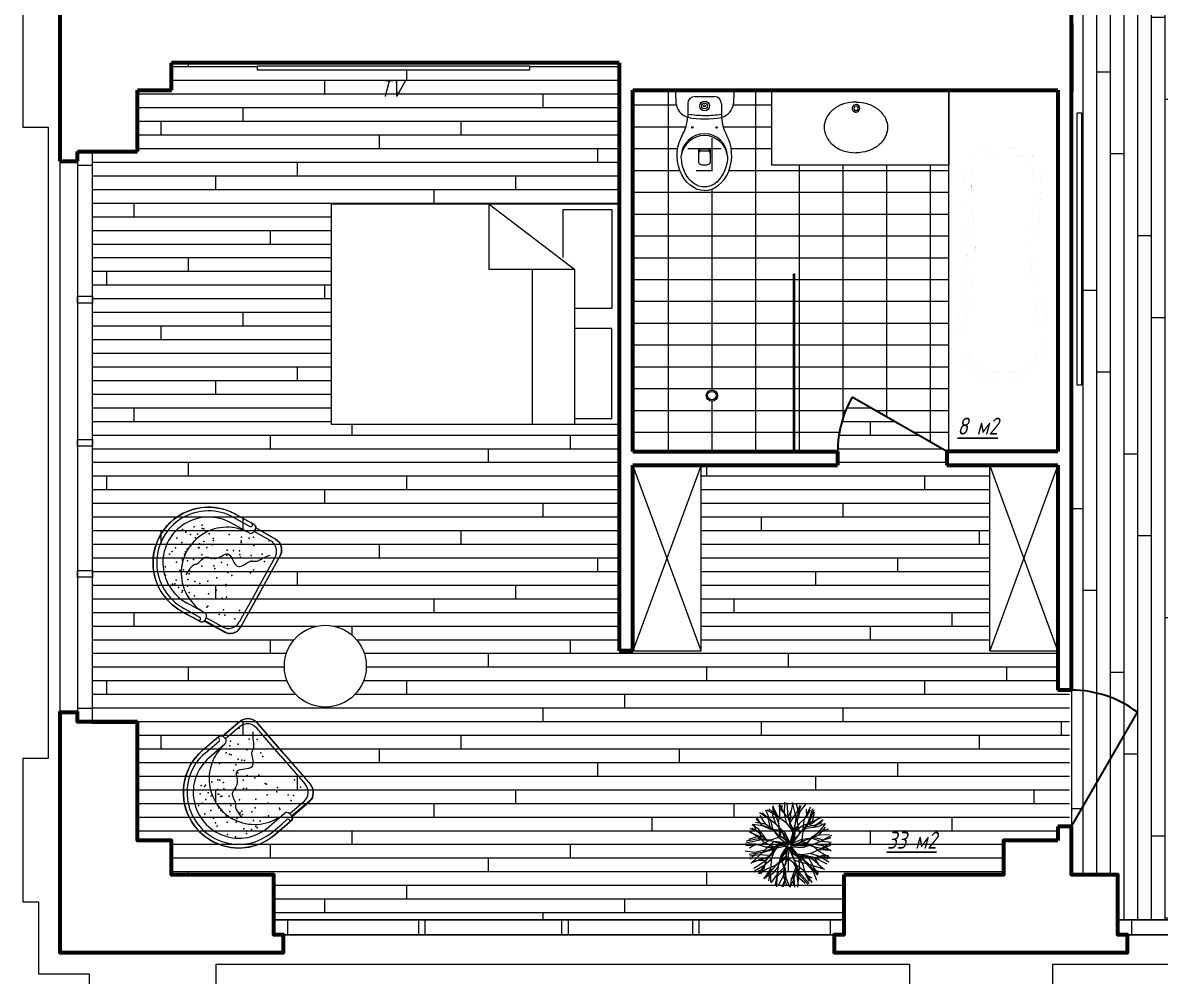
# Model space of a CAD drawing. Header units: millimetres. Extents: x 653176 to 972033, y 753746 to 925850.
# Drawn here: x 760384 to 768725, y 761773 to 768762 of the extents above; entities that cross this region are included whole.
import ezdxf

# ---------------------------------------------------------------- set-up
doc = ezdxf.new("R2010")
doc.units = ezdxf.units.MM
doc.header["$LTSCALE"] = 10
doc.layers.get('0').update_dxf_attribs({"color": 65, "lineweight": 25})
for name, color, linetype, lineweight in [('!обводка помещений', 10, 'Continuous', 20), ('wall', 95, 'Continuous', 60), ('Y-DOOR', 3, 'Continuous', 0), ('ГЕНПЛАН-озеленение', 74, 'Continuous', 20), ('Текст', 132, 'Continuous', 25)]:
    doc.layers.add(name, color=color, linetype=linetype, lineweight=lineweight)
doc.layers.add('SANTEH', color=30, linetype='Continuous')
doc.styles.add('ГОСТ тип А', font='gost_a.shx', dxfattribs={"oblique": 15, "height": 125})

# ---------------------------------------------------------------- blocks, each defined once
blk = doc.blocks.new('дерев')
at = {"layer": 'ГЕНПЛАН-озеленение', "lineweight": 0}
for p, q in [((681427, 200663), (681382, 201799)), ((681714, 201880), (681900, 201045)), ((681851, 201956), (682028, 201326)), ((682169, 201541), (682006, 201821)), ((682028, 201326), (682152, 201896)), ((682306, 201313), (682132, 201947)), ((682169, 201541), (682223, 201835)), ((682434, 201214), (682574, 201916)), ((682434, 201214), (682984, 201772)), ((682522, 200867), (682588, 201852)), ((682732, 201375), (682537, 201913)), ((682555, 201360), (682860, 201814)), ((682942, 201064), (683042, 201790)), ((680845, 200361), (680322, 201144)), ((681009, 200613), (680429, 201271)), ((680797, 200784), (680472, 201097)), ((681101, 201176), (680627, 201521)), ((680797, 200784), (680697, 201213)), ((681435, 200855), (680946, 201500)), ((681022, 201528), (681289, 201192)), ((681427, 200663), (681101, 201176)), ((681190, 201178), (681182, 201644)), ((681895, 200638), (681289, 201192)), ((681705, 201105), (681391, 201693)), ((681574, 201367), (681411, 201690)), ((681900, 201045), (681574, 201367)), ((681705, 201105), (681895, 200638)), ((681800, 200872), (682169, 201541)), ((682028, 201326), (682069, 200744)), ((682069, 200744), (682434, 201214)), ((682522, 200867), (682306, 201313)), ((682667, 200805), (682732, 201375)), ((682667, 200805), (683068, 201339)), ((683044, 201290), (683445, 201732)), ((683065, 200608), (683044, 201290)), ((683068, 201339), (683312, 201709)), ((683279, 200994), (683451, 201572)), ((683279, 200994), (683822, 201243)), ((683478, 200954), (683670, 201500)), ((683478, 200954), (684004, 201183)), ((683743, 201441), (683482, 200989)), ((683755, 200804), (684051, 201171)), ((683919, 200787), (683960, 201115)), ((680845, 200361), (679945, 200509)), ((680596, 200307), (680059, 200533)), ((680686, 200450), (680262, 201063)), ((680596, 200307), (680282, 200896)), ((680686, 200450), (681265, 199954)), ((681339, 200486), (680797, 200784)), ((681265, 199954), (681009, 200613)), ((681681, 200131), (681339, 200486)), ((681339, 200486), (681706, 200191)), ((681456, 199916), (681427, 200663)), ((681782, 200022), (681435, 200855)), ((681435, 200855), (681781, 200184)), ((681706, 200191), (681895, 200638)), ((681895, 200638), (681766, 200166)), ((681781, 200184), (681900, 201045)), ((681900, 201045), (681871, 200333)), ((682069, 200744), (681893, 200330)), ((682314, 200216), (682667, 200805)), ((682475, 200371), (683065, 200608)), ((682667, 200805), (682479, 200357)), ((682479, 200357), (682761, 200485)), ((683025, 200654), (682496, 200315)), ((682592, 200026), (682522, 200867)), ((682522, 200867), (682669, 200085)), ((682669, 200085), (682970, 200598)), ((682970, 200598), (682728, 200008)), ((682942, 201064), (682970, 200598)), ((682970, 200598), (683279, 200994)), ((683482, 200989), (683025, 200654)), ((683065, 200608), (683478, 200954)), ((683423, 200013), (683755, 200804)), ((683565, 200133), (683812, 200637)), ((683647, 199974), (683845, 200408)), ((683717, 200611), (684121, 200963)), ((683746, 200191), (683717, 200611)), ((683768, 200166), (684346, 200871)), ((683812, 200637), (684225, 200982)), ((683845, 200408), (684310, 200760)), ((683845, 200408), (684512, 200386)), ((680299, 200031), (679833, 200103)), ((680308, 199716), (679846, 200057)), ((680372, 199523), (679885, 199869)), ((680415, 200164), (679910, 200349)), ((680232, 200182), (679927, 200053)), ((680485, 200095), (679979, 200268)), ((681150, 200139), (680299, 200031)), ((680975, 200202), (680415, 200164)), ((680834, 200330), (680485, 200095)), ((681072, 200353), (680596, 200307)), ((681456, 199916), (680845, 200361)), ((681681, 200131), (681072, 200353)), ((681265, 199954), (681494, 199438)), ((682106, 199411), (681456, 199916)), ((681456, 199916), (681913, 199647)), ((681824, 199720), (681681, 200131)), ((681766, 200166), (681892, 199797)), ((682122, 199467), (681782, 200022)), ((681893, 200330), (681801, 199764)), ((681801, 199764), (682223, 199523)), ((681913, 199647), (681801, 199764)), ((681871, 200333), (681853, 200035)), ((681853, 200035), (682219, 199500)), ((681892, 199797), (682182, 199569)), ((682182, 199569), (682314, 200216)), ((682219, 199500), (682592, 200026)), ((682223, 199523), (682475, 200371)), ((682391, 200149), (682314, 199549)), ((682314, 199549), (683077, 199860)), ((682383, 199804), (682355, 199507)), ((682728, 200008), (682361, 199526)), ((682644, 200066), (682383, 199804)), ((682496, 200315), (682391, 200149)), ((682475, 200371), (682403, 199905)), ((682403, 199905), (682644, 200066)), ((683077, 199860), (682616, 199597)), ((683206, 200006), (682644, 200066)), ((683077, 199860), (683768, 200166)), ((683077, 199860), (683738, 199511)), ((683151, 199557), (683647, 199974)), ((683924, 200259), (683206, 200006)), ((683206, 200006), (683905, 199898)), ((683629, 199676), (684158, 199996)), ((683768, 200166), (684707, 200227)), ((683905, 199898), (684764, 200071)), ((683924, 200259), (684667, 200320)), ((684158, 199996), (684592, 200121)), ((684158, 199996), (684580, 199868)), ((684346, 199536), (684881, 199775)), ((680233, 199172), (679650, 199298)), ((680179, 199168), (679736, 199195)), ((680308, 199716), (679739, 199610)), ((679753, 199702), (680275, 199702)), ((680372, 199523), (679786, 199384)), ((680480, 199197), (679802, 198920)), ((680842, 199088), (680179, 199168)), ((680814, 199531), (680233, 199172)), ((680275, 199702), (680793, 199474)), ((680814, 199531), (680308, 199716)), ((680842, 199088), (680316, 198859)), ((680870, 199454), (680372, 199523)), ((680480, 199197), (680870, 199454)), ((680793, 199474), (681352, 199185)), ((681314, 199139), (680814, 199531)), ((680842, 199088), (681324, 199149)), ((681529, 199077), (680842, 199088)), ((680860, 198931), (681465, 199450)), ((681554, 199412), (680860, 198931)), ((680870, 199454), (681502, 199539)), ((681465, 199450), (680870, 199454)), ((681324, 199149), (681073, 199329)), ((682174, 199344), (681314, 199139)), ((681314, 199139), (681754, 199310)), ((681352, 199185), (681549, 199177)), ((681494, 199438), (681851, 199343)), ((681754, 199310), (681494, 199438)), ((681502, 199539), (682102, 199462)), ((682155, 199286), (681529, 199077)), ((681549, 199177), (682106, 199411)), ((682196, 199352), (681554, 199412)), ((682102, 199462), (681824, 199720)), ((681851, 199343), (682122, 199467)), ((681915, 198768), (682196, 199352)), ((682273, 199285), (681963, 198713)), ((682103, 198921), (682155, 199286)), ((682177, 198859), (682174, 199344)), ((682287, 199270), (682203, 198901)), ((682330, 199300), (682218, 198483)), ((682517, 199112), (682273, 199285)), ((682521, 198712), (682287, 199270)), ((682811, 198933), (682330, 199300)), ((682982, 199456), (682335, 199407)), ((682335, 199407), (682605, 198821)), ((682773, 199637), (682353, 199392)), ((682353, 199392), (682961, 198750)), ((682355, 199507), (683006, 199524)), ((682361, 199526), (682723, 199638)), ((682756, 199542), (682414, 199404)), ((682414, 199404), (682908, 198966)), ((682613, 198756), (682517, 199112)), ((682616, 199597), (682773, 199637)), ((682723, 199638), (683151, 199557)), ((683138, 199466), (682756, 199542)), ((683217, 199274), (682773, 199637)), ((683231, 199291), (682982, 199456)), ((683006, 199524), (683901, 199408)), ((683483, 199118), (683138, 199466)), ((683901, 199408), (683146, 199444)), ((683146, 199444), (683833, 198910)), ((683151, 199557), (683629, 199676)), ((683629, 199676), (683190, 199505)), ((683190, 199505), (683483, 199118)), ((683487, 198915), (683217, 199274)), ((683833, 198910), (683231, 199291)), ((683483, 199118), (684265, 199366)), ((683982, 199050), (683483, 199118)), ((683733, 199084), (684128, 198429)), ((683738, 199511), (684346, 199536)), ((683738, 199511), (684745, 198982)), ((683901, 199408), (684704, 199509)), ((683982, 199050), (684649, 199027)), ((684690, 199429), (684265, 199366)), ((684303, 199459), (684710, 199233)), ((680605, 198682), (679846, 198879)), ((680418, 198714), (679871, 198751)), ((680605, 198682), (679926, 198452)), ((680316, 198859), (679947, 198421)), ((680860, 198931), (679975, 198496)), ((680582, 198522), (680121, 198054)), ((680860, 198931), (680582, 198522)), ((681194, 198601), (680605, 198682)), ((680710, 198275), (681194, 198601)), ((681017, 198303), (681649, 198635)), ((681823, 198632), (681017, 198303)), ((681064, 198105), (681372, 198503)), ((681194, 198601), (681641, 198655)), ((681372, 198503), (681196, 197701)), ((681372, 198503), (681846, 198627)), ((681854, 198563), (681372, 198503)), ((681963, 198713), (681415, 197996)), ((681415, 197996), (681823, 198632)), ((682218, 198483), (681585, 198085)), ((681641, 198655), (682177, 198859)), ((681649, 198635), (681915, 198768)), ((681918, 198571), (681782, 198097)), ((681782, 198097), (681854, 198563)), ((681846, 198627), (682103, 198921)), ((682203, 198901), (681918, 198571)), ((681918, 198571), (682031, 197933)), ((682218, 198483), (682138, 197732)), ((682221, 199014), (682177, 198859)), ((682218, 198483), (682221, 199014)), ((682280, 198299), (682613, 198756)), ((682910, 198207), (682521, 198712)), ((682961, 198750), (682594, 199045)), ((682594, 199045), (682613, 198756)), ((682605, 198821), (683368, 198460)), ((683368, 198460), (682617, 198724)), ((682617, 198724), (682910, 198207)), ((682903, 198759), (682811, 198933)), ((682961, 198750), (682872, 198120)), ((682932, 198131), (682903, 198759)), ((682908, 198966), (683241, 198366)), ((682948, 198753), (682917, 198445)), ((683241, 198366), (682948, 198753)), ((683368, 198460), (683862, 198424)), ((683368, 198460), (684187, 197911)), ((684012, 198659), (683487, 198915)), ((683487, 198915), (683712, 198363)), ((683833, 198910), (684275, 199031)), ((684649, 198654), (683833, 198910)), ((683862, 198424), (684498, 198258)), ((684646, 198497), (684012, 198659)), ((684012, 198659), (684444, 198266)), ((684128, 198429), (684452, 198431)), ((684128, 198429), (684355, 198236)), ((684275, 199031), (684636, 199011)), ((680710, 198275), (680155, 198097)), ((680453, 198289), (680172, 198188)), ((680253, 197806), (680710, 198275)), ((680453, 198289), (680293, 198008)), ((680388, 197726), (681017, 198303)), ((681218, 198304), (680453, 198289)), ((681585, 198085), (680624, 197478)), ((680901, 197861), (680703, 197558)), ((681064, 198105), (680711, 197538)), ((681017, 198303), (680901, 197861)), ((681038, 197302), (681196, 197701)), ((681415, 197996), (681101, 197250)), ((681585, 198085), (681303, 197546)), ((681837, 197748), (681558, 196917)), ((682138, 197732), (681721, 196888)), ((681782, 198097), (681795, 197479)), ((682280, 198299), (681837, 197748)), ((682031, 197933), (682309, 197544)), ((682138, 197732), (682459, 196879)), ((682140, 197550), (682280, 198299)), ((682170, 197738), (682548, 197554)), ((682178, 198108), (682696, 197424)), ((682210, 197924), (682523, 197459)), ((682872, 198120), (682964, 197589)), ((682872, 198120), (683473, 197797)), ((683328, 197998), (682910, 198207)), ((682910, 198207), (683100, 197741)), ((682993, 197568), (682932, 198131)), ((683100, 197741), (683044, 197147)), ((683100, 197741), (683513, 197304)), ((683241, 198366), (683703, 198025)), ((683241, 198366), (683503, 197752)), ((683328, 197998), (683907, 197549)), ((683473, 197797), (683655, 197228)), ((683503, 197752), (683702, 197355)), ((683703, 198025), (684267, 197925)), ((683712, 198363), (683921, 197608)), ((683712, 198363), (684250, 197891)), ((683778, 198185), (684019, 197694)), ((681258, 197623), (680858, 197383)), ((681303, 197546), (681242, 196964)), ((681795, 197479), (681474, 197178)), ((681795, 197479), (681687, 197041)), ((682140, 197550), (681821, 196876)), ((682309, 197544), (681956, 196977)), ((682309, 197544), (682381, 196966)), ((682523, 197459), (682616, 196928)), ((682548, 197554), (682651, 197028)), ((682600, 197291), (682863, 197092)), ((682696, 197424), (682867, 196985)), ((682964, 197589), (682900, 197019)), ((682964, 197589), (683341, 197150)), ((683254, 197116), (682993, 197568))]:
    blk.add_line(p, q, dxfattribs=at)
blk = doc.blocks.new('kreslo')
at = {"layer": '!обводка помещений'}
for p, q in [((727163.2, 770140.3), (727163.2, 770004.5)), ((727190.4, 770140.3), (727190.4, 770049.8)), ((727235.6, 769986.4), (727235.6, 770140.3)), ((727905.4, 769986.4), (727905.4, 770140.3)), ((727950.6, 770140.2), (727950.6, 770004.5)), ((727977.8, 770140.2), (727977.8, 770004.5)), ((727190.4, 770049.8), (727190.4, 770004.5)), ((727163.2, 769986.4), (727163.4, 770002.2)), ((727181.3, 769796.4), (727181.5, 769960.8)), ((727190.4, 769959.3), (727208.5, 769959.3)), ((727208.5, 769823.5), (727208.5, 769959.3)), ((727932.5, 769823.5), (727932.5, 769959.2)), ((727950.6, 769959.2), (727932.5, 769959.2)), ((727959.7, 769796.3), (727961.1, 769961.3)), ((727977.8, 769986.4), (727977.7, 770002.7)), ((727570.5, 769733), (727299, 769733)), ((727570.5, 769733), (727842, 769733)), ((727570.5, 769705.8), (727271.8, 769705.9)), ((727570.5, 769705.8), (727869.2, 769705.8))]:
    blk.add_line(p, q, dxfattribs=at)
blk.add_lwpolyline([(727271.8, 769705.9), (727271.8, 769705.9), (727231.6, 769713.9), (727207.8, 769732.4), (727185, 769764.4), (727186.2, 769961.5), (727174.1, 769963), (727162, 769977.6), (727163.2, 770004.5), (727163.2, 770140.3, -0.871202), (727962.5, 770250.8, -0.068832), (727977.8, 770140.2), (727977.8, 769986.4, -0.302421), (727961.1, 769961.3), (727959.7, 769796.3, -0.377172), (727879.2, 769706.4)], format="xyb", close=True, dxfattribs=at)
blk.add_lwpolyline([(727411.8, 770241.4), (727445.5, 770240.5), (727470.3, 770238.1), (727487.9, 770234.5), (727499.8, 770230.1), (727507.6, 770225.2), (727512.9, 770220.1), (727517.3, 770215.2), (727522.4, 770210.8), (727529.3, 770207.1), (727538, 770203.9), (727547.9, 770201), (727558.4, 770198), (727568.9, 770194.6), (727579, 770190.6), (727588.1, 770185.6), (727595.6, 770179.4), (727601.1, 770171.8), (727605.2, 770163), (727608.3, 770153.2), (727610.9, 770143), (727613.8, 770132.5), (727617.3, 770122.2), (727622.2, 770112.2), (727628.9, 770103.1), (727637.9, 770095), (727648.4, 770087.7), (727659.7, 770080.8), (727670.8, 770074.1), (727680.9, 770067.2), (727689.3, 770059.8), (727694.9, 770051.6), (727696.9, 770042.2), (727694.9, 770031.5), (727689.6, 770019.6), (727682.1, 770007), (727673.5, 769993.9), (727665, 769980.7), (727657.7, 769967.7), (727652.6, 769955.2), (727650.9, 769943.7), (727653.4, 769933.3), (727659.5, 769924), (727668.3, 769915.6), (727679, 769908), (727690.6, 769901.1), (727702.2, 769894.8), (727713.1, 769888.8), (727722.2, 769883), (727729, 769877.4), (727733.7, 769871.8), (727737, 769866.3), (727739.4, 769860.7), (727741.5, 769855.2), (727743.9, 769849.6), (727747.1, 769844), (727751.8, 769838.3), (727758.3, 769832.4), (727766.6, 769826.2), (727776.4, 769819.5), (727787.4, 769812.1), (727799.3, 769803.8), (727811.9, 769794.3), (727824.9, 769783.6), (727838, 769771.3)], dxfattribs=at)
for centre, major_axis, start_param, end_param in [((727570.5, 770140.3), (392, 110.5), 6.008292, 9.149885), ((727570.5, 770140.3), (365.9, 103.2), 6.008292, 9.149885), ((727570.5, 770140.3), (322.3, 90.9), 6.008292, 9.149885), ((727570.5, 769986.4), (322.3, 90.9), 6.008292, 9.149885), ((727176.8, 770004.5), (13.1, 3.7), 2.8667, 6.008292), ((727190.4, 769986.4), (26.1, 7.4), 2.8667, 4.437496), ((727208.5, 769986.4), (26.1, 7.4), 4.437496, 6.008292), ((727932.5, 769986.4), (26.1, 7.4), 2.8667, 4.437496), ((727964.2, 770004.5), (13.1, 3.7), 2.8667, 6.008292), ((727950.6, 769986.4), (26.1, 7.4), 4.437496, 6.008292), ((727271.8, 769796.4), (87.1, 24.6), 2.8667, 4.437496), ((727299, 769823.5), (87.1, 24.6), 2.8667, 4.437496), ((727842, 769823.5), (87.1, 24.6), 4.437496, 6.008292), ((727869.2, 769796.3), (87.1, 24.6), 4.437496, 6.008292)]:
    blk.add_ellipse(centre, major_axis=major_axis, ratio=1, start_param=start_param, end_param=end_param, dxfattribs=at)
for p in [(727390.5, 770405.1), (727487.6, 770421.8), (727513.4, 770414.2), (727549.8, 770405.1), (727604.4, 770383.9), (727615, 770430.9), (727686.3, 770396), (727690.9, 770426.3), (727305.6, 770294.4), (727339, 770371.8), (727417.8, 770297.5), (727454.3, 770300.5), (727460.3, 770347.5), (727490.7, 770314.1), (727501.3, 770323.2), (727540.7, 770324.7), (727557.4, 770326.3), (727580.2, 770326.3), (727683.3, 770311.1), (727688, 770357.7), (727713.6, 770312.7), (727748.5, 770361.1), (727767.6, 770304), (727770.7, 770291.4), (727789.5, 770315.6), (727287.4, 770208), (727301, 770208), (727304.1, 770245.9), (727316.2, 770280.8), (727343.5, 770286.9), (727389, 770212.6), (727430, 770224.7), (727436, 770276.2), (727452.7, 770230.7), (727452.7, 770214.1), (727507.3, 770282.3), (727536.2, 770248.9), (727596.8, 770212.5), (727631.7, 770253.5), (727633.2, 770259.5), (727657.5, 770259.5), (727659, 770264.1), (727689.4, 770245.9), (727757.6, 770239.8), (727310.1, 770159.5), (727345, 770192.8), (727401.2, 770161), (727525.5, 770171.6), (727607.4, 770139.8), (727662.1, 770206.5), (727698.5, 770177.7), (727730, 770187.6), (727740.9, 770197.4), (727298, 770088.2), (727308.6, 770112.5), (727407.2, 770123.1), (727451.2, 770079.1), (727557.4, 770079.1), (727569.5, 770095.8), (727618.1, 770057.9), (727684.4, 770050.9), (727717.8, 770066.7), (727824.4, 770109.4), (727279.8, 769992.7), (727288.9, 769991.2), (727370.8, 770029.1), (727422.4, 769994.2), (727502.8, 770032.1), (727575.6, 769982.1), (727624.1, 770012.4), (727734.8, 769969.9), (727737.5, 770025), (727757.5, 769985.4), (727815.2, 770003.3), (727827.4, 770009.4), (727851.6, 770020), (727872.9, 769968.4), (727275.2, 769888.1), (727322.3, 769877.5), (727392, 769926), (727413.3, 769903.3), (727484.6, 769945.7), (727493.7, 769951.8), (727571, 769945.7), (727721.4, 769954.9), (727769.7, 769892.6), (727842.5, 769912.3), (727895.6, 769942.6), (727291.9, 769850.2), (727654.4, 769835), (727685.4, 769828.4), (727733.4, 769870.9), (727816.7, 769827.4), (727926, 769830.4), (727926, 769830.4), (727304, 769772.9), (727373.8, 769771.3), (727777.3, 769786.5)]:
    blk.add_point(p, dxfattribs=at)
blk = doc.blocks.new('bed')
at = {"color": 0, "linetype": 'ByBlock', "lineweight": 13}
blk.add_line((764084.4, 767414.4), (762950.8, 767414.4), dxfattribs=at)
for points in [[(762472, 767738.8), (762472, 765626.3), (764084.4, 765626.3), (764084.4, 767738.8)], [(762950.8, 767414.4), (762950.8, 766785.6), (762472, 766785.6)]]:
    blk.add_lwpolyline(points, close=True, dxfattribs=at)
for points in [[(762861.7, 767327.1), (762509.5, 767327.1), (762509.5, 767685.7), (763236, 767685.7), (763236, 767414.4)], [(764042.8, 767414.4), (764042.8, 767685.7), (763383.1, 767685.7), (763383.1, 767414.4)], [(762950.8, 767100), (764084.4, 767100)]]:
    blk.add_lwpolyline(points, dxfattribs=at)
blk = doc.blocks.new('S_38')
at = {"layer": '!обводка помещений', "lineweight": 13}
for p, q in [((-264, 1), (264, -1)), ((-278, -14), (-275, -121)), ((278, -17), (274, -123)), ((-59, -567), (-59, -684)), ((-45, -574), (-59, -598)), ((-54, -557), (-45, -574)), ((-45, -553), (39, -553)), ((-45, -574), (39, -574)), ((49, -557), (39, -574)), ((39, -574), (53, -598)), ((53, -567), (53, -684))]:
    blk.add_line(p, q, dxfattribs=at)
at = {"layer": '!обводка помещений', "lineweight": 13, "ltscale": 0.05}
for p, q in [((-91, -56), (91, -56)), ((-162, -125), (-162, -253)), ((160, -127), (160, -255))]:
    blk.add_line(p, q, dxfattribs=at)
for radius in [46.2, 27.7, 9.24]:
    blk.add_circle((-1, -146), radius, dxfattribs=at)
at = {"layer": '!обводка помещений', "lineweight": 13}
for centre in [(-117, -349), (114, -351)]:
    blk.add_circle(centre, 7, dxfattribs=at)
for centre, radius, start, end in [((-264, -13), 14, 89.7373, 186.6199), ((264, -15), 14, 352.8547, 89.7373), ((-114, -99), 162, 187.6448, 251.5505), ((114, -100), 162, 287.9241, 351.8298), ((-533, -236), 371, 329.0782, 357.3657), ((3, 597), 867, 259.0299, 280.4447), ((531, -241), 371, 182.1089, 210.3965), ((-3, -631), 221, 1.8098, 177.6648), ((-3, -650), 222, 6.6997, 172.7749), ((-45, -567), 14, 89.7373, 179.7373), ((39, -567), 14, 359.7373, 89.7373), ((-45, -684), 14, 179.7373, 243.9899), ((-3, -597), 111, 243.9899, 295.4848), ((39, -684), 14, 295.4848, 359.7373)]:
    blk.add_arc(centre, radius, start, end, dxfattribs=at)
at = {"layer": '!обводка помещений', "lineweight": 13, "ltscale": 0.05}
for centre, radius, start, end in [((-92, -126), 70, 89.7373, 179.7373), ((90, -126), 70, 359.7373, 89.7373), ((4, 856), 1092, 261.2625, 269.7373), ((4, 856), 1092, 269.7373, 278.2122)]:
    blk.add_arc(centre, radius, start, end, dxfattribs=at)
at = {"layer": '!обводка помещений', "lineweight": 13, "extrusion": (4.68059e-16, 1.02024e-13, -1)}
blk.add_ellipse((-3, -623), major_axis=(-11, 329), ratio=0.79083, start_param=3.19005, end_param=5.418271, dxfattribs=at)
at = {"layer": '!обводка помещений', "lineweight": 13}
blk.add_ellipse((-3, -623), major_axis=(14, 329), ratio=0.79083, start_param=3.19005, end_param=5.398481, dxfattribs=at)
blk.add_open_spline([(218, -624), (218, -636), (217, -648), (206, -756), (158, -844), (32, -928), (-41, -927), (-168, -840), (-217, -748), (-223, -639), (-223, -630), (-223, -622)], degree=3, knots=[1.570609, 1.570609, 1.570609, 1.570609, 1.68907, 1.68907, 2.658139, 2.658139, 3.627208, 3.627208, 4.629098, 4.629098, 4.712513, 4.712513, 4.712513, 4.712513], dxfattribs=at)

msp = doc.modelspace()

# ---------------------------------------------------------------- hatches: boundary and pattern name
at = {"layer": 'Y-DOOR', "lineweight": 5}
h = msp.add_hatch(dxfattribs=at)
h.set_pattern_fill('CMU_STRETCHER_STACKED', color=256, scale=20, pattern_type=2)
h.set_pattern_definition([(0, (0, 0), (320, 160), [320]), (90, (0, 0), (-320, 160), [160])])
h.paths.add_polyline_path([(768675.4, 772457.6), (767575.4, 772457.6), (767575.4, 772167.6), (766275.4, 772167.6), (766275.4, 770917.6), (766968.2, 771317.6, -0.131652), (767075.4, 770917.6), (767668.3, 770917.6), (767668.3, 771198.2), (768070.7, 771198.2), (768070.7, 770917.6), (768675.4, 770917.6)])
edge = h.paths.add_edge_path(flags=16)
edge.add_ellipse((768087, 771963.3), major_axis=(-8.6, 253.3), ratio=0.79083, start_angle=50.68981, end_angle=177.22363, ccw=False)
edge.add_arc((767678.8, 772261.1), 285.9, 330.10319, 357.29522)
edge.add_arc((768001, 772366.8), 124.8, 187.6448, 252.88311, ccw=False)
edge.add_line((767877.4, 772350.2), (767875, 772431.9))
edge.add_arc((767885.7, 772433.2), 10.8, 89.73732, 186.61996, ccw=False)
edge.add_line((767885.7, 772444), (768292.6, 772442.1))
edge.add_arc((768292.6, 772431.3), 10.8, 2.77511, 89.73732, ccw=False)
edge.add_line((768303.3, 772431.8), (768300.2, 772348.3))
edge.add_arc((768176.6, 772366), 124.8, 286.59153, 351.82985, ccw=False)
edge.add_arc((768497.9, 772257.3), 285.9, 182.17943, 209.37145)
edge.add_ellipse((768087, 771963.3), major_axis=(10.9, 253.2), ratio=0.79083, start_angle=182.77637, end_angle=309.3102, ccw=False)
h.paths.add_polyline_path([(768256.7, 771962.6, 0.964467), (767917.3, 771964.1, -0.88531)], flags=0)
h.paths.add_polyline_path([(768054.9, 772017.4), (768119.6, 772017.1, -0.414214), (768130.3, 772006.3), (768130.3, 772006.3), (768129.9, 771916.3, -0.287938), (768123.7, 771906.7, -0.228548), (768049.7, 771907, -0.287938), (768043.7, 771916.7), (768044.1, 772006.7, -0.414214)], flags=0)
h.paths.add_polyline_path([(768004.4, 772174, -1), (767993.6, 772174, -1)], flags=0)
h.paths.add_polyline_path([(767964.8, 772346.6, -0.414214), (768018.9, 772400.2), (768159.1, 772399.6, -0.414214), (768212.7, 772345.5), (768212.7, 772345.5), (768212.3, 772246.8, -0.093712), (767964.3, 772247.9)], flags=0)
h.paths.add_polyline_path([(768053.1, 772330.3, -1), (768124.2, 772330.3, -1)], flags=0)
h.paths.add_polyline_path([(768067.3, 772330.3, -1), (768110, 772330.3, -1)], flags=0)
h.paths.add_polyline_path([(768095.8, 772330.3, -1), (768081.6, 772330.3, -1)], flags=0)
h.paths.add_polyline_path([(768182.3, 772173.1, -1), (768171.5, 772173.1, -1)], flags=0)
edge = h.paths.add_edge_path()
edge.add_arc((770625.4, 771154.2), 800, 90, 120, ccw=False)
edge.add_line((770625.4, 771954.2), (770625.4, 772717.6))
edge.add_line((770625.4, 772717.6), (770362.8, 772717.6))
edge.add_line((770362.8, 772717.6), (770387.4, 772693))
edge.add_line((770387.4, 772693), (770387.4, 772505.8))
edge.add_arc((770171.4, 772505.8), 216, -90, 0, ccw=False)
edge.add_line((770171.4, 772289.8), (769955.4, 772289.8))
edge.add_arc((769955.4, 772505.8), 216, 180, 270, ccw=False)
edge.add_line((769739.4, 772505.8), (769739.4, 772693))
edge.add_line((769739.4, 772693), (769764.1, 772717.6))
edge.add_line((769764.1, 772717.6), (769557.4, 772717.6))
edge.add_line((769557.4, 772717.6), (769557.4, 772457.6))
edge.add_line((769557.4, 772457.6), (769534.6, 772457.6))
edge.add_arc((769528.7, 772448.6), 10.8, 2.77511, 56.64739, ccw=False)
edge.add_line((769539.5, 772449.1), (769536.3, 772365.6))
edge.add_arc((769412.8, 772383.3), 124.8, 286.59153, 351.82985, ccw=False)
edge.add_arc((769734.1, 772274.6), 285.9, 182.17943, 209.37145)
edge.add_ellipse((769323.1, 771980.6), major_axis=(10.9, 253.2), ratio=0.79083, start_angle=182.77637, end_angle=309.3102, ccw=False)
edge.add_ellipse((769323.1, 771980.6), major_axis=(-8.6, 253.3), ratio=0.79083, start_angle=50.68981, end_angle=177.22363, ccw=False)
edge.add_arc((768914.9, 772278.3), 285.9, 330.10319, 357.29522)
edge.add_arc((769237.2, 772384.1), 124.8, 187.6448, 252.88311, ccw=False)
edge.add_line((769113.5, 772367.5), (769110.9, 772457.6))
edge.add_line((769110.9, 772457.6), (768775.4, 772457.6))
edge.add_line((768775.4, 772457.6), (768775.4, 770917.6))
edge.add_line((768775.4, 770917.6), (770625.4, 770917.6))
edge.add_line((770625.4, 770917.6), (770625.4, 771154.2))
edge.add_line((770625.4, 771154.2), (770225.4, 771847))
edge = h.paths.add_edge_path()
edge.add_line((767175.4, 767717.7), (765875.4, 767717.7))
edge.add_line((765875.4, 767717.7), (765875.4, 768267.6))
edge.add_line((765875.4, 768267.6), (765588.4, 768263.8))
edge.add_arc((765588.4, 768253), 10.8, 2.77511, 90, ccw=False)
edge.add_line((765599.2, 768253.5), (765596, 768169.9))
edge.add_arc((765472.5, 768187.7), 124.8, 286.59153, 351.82985, ccw=False)
edge.add_arc((765793.8, 768079), 285.9, 182.17943, 209.37145)
edge.add_ellipse((765382.8, 767785), major_axis=(10.9, 253.2), ratio=0.79083, start_angle=182.77637, end_angle=309.3102, ccw=False)
edge.add_ellipse((765382.8, 767785), major_axis=(-8.6, 253.3), ratio=0.79083, start_angle=50.68981, end_angle=177.22363, ccw=False)
edge.add_arc((764974.6, 768082.7), 285.9, 330.10319, 357.29522)
edge.add_arc((765296.9, 768188.5), 124.8, 187.6448, 252.88311, ccw=False)
edge.add_line((765173.2, 768171.9), (765170.4, 768267.6))
edge.add_line((765170.4, 768267.6), (764858.2, 768267.6))
edge.add_line((764858.2, 768267.6), (764858.2, 765618.9))
edge.add_line((764858.2, 765618.9), (765438, 765618.9))
edge.add_line((765438, 765618.9), (765438, 765987.9))
edge.add_arc((765438, 766029.1), 41.2, 180, 270, ccw=False)
edge.add_arc((765438, 766029.1), 41.2, 0, 180, ccw=False)
edge.add_arc((765438, 766029.1), 41.2, -90, 0, ccw=False)
edge.add_line((765438, 765987.9), (765438, 765618.9))
edge.add_line((765438, 765618.9), (766035.5, 765618.9))
edge.add_line((766035.5, 765618.9), (766035.5, 766918.9))
edge.add_line((766035.5, 766918.9), (766045.5, 766918.9))
edge.add_line((766045.5, 766918.9), (766045.5, 765618.9))
edge.add_line((766045.5, 765618.9), (766359.8, 765618.9))
edge.add_arc((767159.8, 765618.9), 800, 150, 180, ccw=False)
edge.add_line((766466.9, 766018.9), (767159.8, 765618.9))
edge.add_line((767159.8, 765618.9), (767175.4, 765618.9))
edge.add_line((767175.4, 765618.9), (767175.4, 767717.7))
h = msp.add_hatch(dxfattribs=at)
h.set_pattern_fill('WOODS_BOARD', color=256, scale=100, pattern_type=2)
h.set_pattern_definition([(0, (0, 40), (0, 100), []), (90, (0, 40), (-400, 400), [100, -1400]), (90, (600, 240), (-400, 400), [100, -1400])])
edge = h.paths.add_edge_path()
edge.add_line((768060.9, 770817.6), (764084.4, 770817.6))
edge.add_line((764084.4, 770817.6), (764084.4, 770563.5))
edge.add_line((764084.4, 770563.5), (762472, 770563.5))
edge.add_line((762472, 770563.5), (762472, 770817.6))
edge.add_line((762472, 770817.6), (761797.2, 770817.6))
edge.add_line((761797.2, 770817.6), (761797.2, 770769.6))
edge.add_line((761797.2, 770769.6), (761797.2, 770463))
edge.add_ellipse((761706.7, 770470.9), major_axis=(-64, 64), ratio=1, start_angle=202.34384, end_angle=224.99622, ccw=False)
edge.add_line((761794.1, 770447.4), (761789.1, 770430.8))
edge.add_line((761789.1, 770430.8), (761784.6, 770425))
edge.add_ellipse((761706.7, 770470.9), major_axis=(-64, 64), ratio=1, start_angle=179.99622, end_angle=194.46932, ccw=False)
edge.add_line((761774, 770409.3), (761770.7, 770406.9))
edge.add_ellipse((761706.7, 770470.9), major_axis=(-64, 64), ratio=1, start_angle=160.80199, end_angle=179.99622, ccw=False)
edge.add_line((761746.1, 770389.5), (761738.6, 770384.1))
edge.add_line((761738.6, 770384.1), (761732.5, 770384.2))
edge.add_ellipse((761706.7, 770470.9), major_axis=(-64, 64), ratio=1, start_angle=134.99622, end_angle=151.56069, ccw=False)
edge.add_line((761706.7, 770380.4), (761542.3, 770380.6))
edge.add_ellipse((761516.6, 770389.5), major_axis=(19.2, 19.2), ratio=1, start_angle=286.23075, end_angle=295.96895, ccw=False)
edge.add_line((761540.3, 770375.6), (761540, 770373.2))
edge.add_line((761540, 770373.2), (761525.5, 770361.2))
edge.add_line((761525.5, 770361.2), (761498.5, 770362.3))
edge.add_line((761498.5, 770362.3), (761362.7, 770362.3))
edge.add_arc((761362.8, 770769.6), 407.3, 173.237, 269.99622, ccw=False)
edge.add_line((760958.3, 770817.6), (760895.4, 770817.6))
edge.add_line((760895.4, 770817.6), (760895.4, 769227.6))
edge.add_line((760895.4, 769227.6), (761225.4, 769227.6))
edge.add_line((761225.4, 769227.6), (765375.4, 769227.6))
edge.add_line((765375.4, 769227.6), (765375.4, 769817.6))
edge.add_line((765375.4, 769817.6), (765475.4, 769817.6))
edge.add_line((765475.4, 769817.6), (767975.4, 769817.6))
edge.add_line((767975.4, 769817.6), (768060.9, 769817.6))
edge.add_line((768060.9, 769817.6), (768060.9, 770817.6))
edge = h.paths.add_edge_path()
edge.add_line((762472, 772267.6), (761475.4, 772267.6))
edge.add_line((761475.4, 772267.6), (761475.4, 772467.6))
edge.add_line((761475.4, 772467.6), (761225.4, 772467.6))
edge.add_line((761225.4, 772467.6), (761225.4, 771977.6))
edge.add_line((761225.4, 771977.6), (760895.4, 771977.6))
edge.add_line((760895.4, 771977.6), (760895.4, 770817.6))
edge.add_line((760895.4, 770817.6), (760958.3, 770817.6))
edge.add_line((760958.3, 770817.6), (760985.7, 770817.6))
edge.add_ellipse((761362.8, 770769.6), major_axis=(-268.8, 268.8), ratio=1, start_angle=-45.00378, end_angle=37.75143, ccw=False)
edge.add_line((761362.8, 771149.8), (761498.6, 771149.8))
edge.add_ellipse((761498.6, 771163.3), major_axis=(9.6, 9.6), ratio=1, start_angle=224.99622, end_angle=397.34262)
edge.add_ellipse((761498.6, 771163.3), major_axis=(9.6, 9.6), ratio=1, start_angle=397.34262, end_angle=404.99622)
edge.add_line((761499.2, 771176.9), (761498.6, 771176.9))
edge.add_ellipse((761498.6, 771163.3), major_axis=(9.6, 9.6), ratio=1, start_angle=397.34262, end_angle=404.99622, ccw=False)
edge.add_line((761501.8, 771176.8), (761516.7, 771176.9))
edge.add_ellipse((761516.7, 771149.8), major_axis=(-19.2, 19.2), ratio=1, start_angle=247.69058, end_angle=314.99622, ccw=False)
edge.add_line((761541.7, 771160.2), (761717.7, 771158.7))
edge.add_ellipse((761706.7, 771068.3), major_axis=(-64, 64), ratio=1, start_angle=224.99622, end_angle=314.99622, ccw=False)
edge.add_line((761797.2, 771068.3), (761797.2, 770817.6))
edge.add_line((761797.2, 770817.6), (762472, 770817.6))
edge.add_line((762472, 770817.6), (762472, 772267.6))
h.paths.add_polyline_path([(765375.4, 772267.6), (764084.4, 772267.6), (764084.4, 770817.6), (765375.4, 770817.6)])
h.paths.add_polyline_path([(764758.2, 765818.9), (762645.7, 765818.9), (762645.7, 767431.3), (764758.2, 767431.3), (764758.2, 768467.4), (761475.4, 768467.4), (761475.4, 768267.6), (761225.4, 768267.6), (761225.4, 767817.6), (760895.4, 767817.6), (760895.4, 763637.6), (761225.4, 763637.6), (761225.4, 762767.6), (761475.4, 762767.6), (761475.4, 762517.6), (762225.4, 762517.6), (762225.4, 762187.6), (766405.4, 762187.6), (766405.4, 762517.6), (767575.4, 762517.6), (767575.4, 762767.6), (767975.4, 762767.6), (767975.4, 762870), (768060.9, 762870), (768060.9, 763870.6), (767975.4, 763870.6), (767975.4, 764159.6), (767475.4, 764159.6), (767475.4, 765518.9), (767159.8, 765518.9), (767159.8, 765618.9), (766466.9, 766018.9, 0.131652), (766359.8, 765618.9), (766359.8, 765518.9), (765358.2, 765518.9), (765358.2, 764159.6), (764858.2, 764159.6), (764758.2, 764159.6)])
edge = h.paths.add_edge_path(flags=16)
edge.add_ellipse((761747, 764804.1), major_axis=(288, 288), ratio=1, start_angle=16.11672, end_angle=31.40252, ccw=False)
edge.add_arc((761747, 764804.1), 407.3, 71.30725, 76.40252)
h.paths.add_polyline_path([(761753.9, 764843.4), (761751.5, 764843.9), (761764.2, 764840.8)], flags=16)
h.paths.add_polyline_path([(762903.3, 764046.1, -1), (762303.3, 764046.1, -1)], flags=16)
h.paths.add_polyline_path([(762355.3, 762946), (762358, 762942.1), (762360.1, 762943.9), (762357, 762947.5)], flags=16)
h.paths.add_polyline_path([(761934.7, 763140.8), (761933.4, 763138.7), (761940.7, 763149.5)], flags=16)
h.paths.add_polyline_path([(762105.5, 768415), (762105.5, 768447.4), (764101.2, 768447.4), (764101.2, 768415)], flags=16)
h.paths.add_polyline_path([(762928.8, 768188.2), (763193.6, 768188.2), (763243.3, 768373.6), (762978.4, 768373.6)], flags=24)
h = msp.add_hatch(dxfattribs=at)
h.set_pattern_fill('WOODS_BOARD', color=256, scale=100, angle=90, pattern_type=2)
h.set_pattern_definition([(90, (-40, 2e-15), (-100, 6e-15), []), (180, (-40, 2e-15), (-400, -400), [100, -1400]), (180, (-240, 600), (-400, -400), [100, -1400])])
h.paths.add_polyline_path([(776325.4, 770817.6), (768075.7, 770817.6), (768075.4, 762517.6), (768415.4, 762517.6), (768415.4, 762187.6), (772595.4, 762187.6), (772595.4, 762517.6), (773475.4, 762517.6), (773475.4, 762767.6), (773975.4, 762767.6), (773975.4, 762517.6), (777175.4, 762517.6), (777175.4, 762767.6), (777675.4, 762767.6), (777675.4, 768267.6), (776325.4, 768267.6)])
h.paths.add_polyline_path([(770741.4, 769213, -0.058434), (770743.1, 769227.2), (770743.1, 769309), (770877.4, 769309), (770875.2, 769500.6), (773179.9, 769500.6), (773179.9, 769245.3, -0.098279), (773189.2, 769198.5), (773189.2, 768450.5, -0.140371), (773179.9, 768418.1), (773179.9, 768360.5, -0.140371), (773189.2, 768328.1), (773189.2, 767736.5), (773189.2, 767430.5, -0.140371), (773179.9, 767398.1), (773179.9, 767340.5, -0.140371), (773189.2, 767308.1), (773189.2, 766961.3), (773189.2, 766315.4, -0.098279), (773179.9, 766268.6), (773179.9, 766064.6), (772960.1, 766064.6, -0.218972), (772913.6, 766043.2), (772087.5, 766043.2, -0.218972), (772041.1, 766064.6), (771966.6, 766064.6), (771966.6, 766336, -0.054621), (771965.1, 766349.3), (771965.1, 766961.3), (771965.1, 767308.1, -0.054621), (771966.6, 767321.3), (771966.6, 767417.2, -0.054621), (771965.1, 767430.5), (771965.1, 767736.5), (771965.1, 768328.1, -0.054621), (771966.6, 768341.4), (771966.6, 768398.1), (771916.3, 768398.1, -0.13642), (771884.7, 768389.3), (771065.3, 768389.3, -0.13642), (771033.7, 768398.1), (770743.1, 768398.1), (770743.1, 768494.6, -0.058434), (770741.4, 768508.7)], flags=16)
h.paths.add_polyline_path([(771436.4, 767164.2, -1), (770029.2, 767164.2, -1)], flags=16)
h.paths.add_polyline_path([(771948.9, 769409.5, -0.414214), (772010.1, 769470.7), (772913.6, 769470.7, -0.414214), (772974.8, 769409.5), (772974.8, 769332.3, -0.015524), (772974.5, 769320.9, -0.182824), (772921, 769202.5), (772908.5, 769190, 0.198912), (772822, 769225.9), (772003.6, 769225.9, -0.414214), (771948.9, 769292.9)], flags=0)
h.paths.add_polyline_path([(771948.9, 769292.9, -0.05068), (771948.9, 769280.6)], flags=0)
h.paths.add_polyline_path([(773215.4, 769465.7), (773975.4, 769465.7), (773975.4, 766397.6), (773215.4, 766397.6)], flags=16)
h.paths.add_polyline_path([(770200.5, 764788.5), (772998.3, 764788.5), (772998.3, 762838.5), (770200.5, 762838.5)], flags=16)

# ---------------------------------------------------------------- linework, layer by layer
at = {"layer": '!обводка помещений', "color": 7}
for p, q in [((760655.4, 769297.6), (760655.4, 767747.6)), ((760895.4, 767817.6), (760975.4, 767817.6)), ((760655.4, 767747.6), (760655.4, 763707.6)), ((760655.4, 763707.6), (760655.4, 761947.6)), ((760655.4, 763707.6), (760785.4, 763707.6)), ((761225.4, 763637.6), (761225.4, 762767.6)), ((761475.4, 762517.6), (762225.4, 762517.6)), ((762225.4, 762187.6), (762225.4, 762517.6)), ((766405.4, 762187.6), (766405.4, 762267.6)), ((768415.4, 762187.6), (768415.4, 762267.6)), ((762295.4, 761947.6), (762295.4, 762077.6)), ((766335.4, 761947.6), (766335.4, 762077.6)), ((768485.4, 761947.6), (768485.4, 762077.6)), ((760655.4, 761947.6), (762295.4, 761947.6)), ((766335.4, 761947.6), (768485.4, 761947.6))]:
    msp.add_line(p, q, dxfattribs=at)
at = {"layer": '!обводка помещений', "color": 7, "lineweight": 20}
for p, q in [((765875.4, 768267.7), (765875.4, 767717.7)), ((767175.4, 768267.7), (767175.4, 767717.7)), ((767175.4, 767717.7), (765875.4, 767717.7)), ((766035.5, 765618.9), (766035.5, 766918.9)), ((766045.5, 766918.9), (766035.5, 766918.9)), ((766045.5, 765618.9), (766045.5, 766918.9)), ((765438, 765987.9), (765438, 765622.8))]:
    msp.add_line(p, q, dxfattribs=at)
at = {"layer": '!обводка помещений', "lineweight": 13}
for p, q in [((767175.4, 765618.9), (767175.4, 768267.6)), ((767975.4, 768267.6), (767975.4, 765818.9)), ((767975.4, 768267.6), (767975.4, 765718.9)), ((767975.4, 765618.9), (767975.4, 765718.9)), ((767975.4, 765618.9), (767175.4, 765618.9)), ((765358.2, 764159.6), (764858.2, 765518.9)), ((765358.2, 765518.9), (764858.2, 764159.6)), ((765358.2, 764159.6), (765358.2, 765518.9)), ((767975.4, 764159.6), (767475.4, 765518.9)), ((767975.4, 765518.9), (767475.4, 764159.6)), ((767475.4, 764159.6), (767475.4, 765518.9)), ((767975.4, 764159.6), (767975.4, 765518.9)), ((764858.2, 764159.6), (765358.2, 764159.6)), ((767475.4, 764159.6), (767975.4, 764159.6))]:
    msp.add_line(p, q, dxfattribs=at)
at = {"layer": '!обводка помещений', "color": 7, "lineweight": 50}
msp.add_line((768075.4, 768267.6), (768075.4, 768267.6), dxfattribs=at)
msp.add_line((768075.4, 768267.6), (768075.4, 768267.6), dxfattribs=at)
at = {"layer": '!обводка помещений', "color": 7, "linetype": 'Continuous'}
for p, q in [((760785.4, 767717.6), (760895.4, 767717.6)), ((760785.4, 767717.6), (760895.4, 767717.6)), ((760785.4, 763737.6), (760895.4, 763737.6)), ((760785.4, 763737.6), (760895.4, 763737.6)), ((762325.4, 762187.6), (762325.4, 762077.6)), ((762325.4, 762187.6), (762325.4, 762077.6)), ((766305.4, 762187.6), (766305.4, 762077.6)), ((766305.4, 762187.6), (766305.4, 762077.6)), ((768515.4, 762187.6), (768515.4, 762077.6)), ((768515.4, 762187.6), (768515.4, 762077.6))]:
    msp.add_line(p, q, dxfattribs=at)
at = {"layer": '!обводка помещений', "color": 7, "lineweight": 30}
for p, q in [((767159.8, 765618.9), (766466.9, 766018.9)), ((768075.4, 762870), (768559.1, 763707.8))]:
    msp.add_line(p, q, dxfattribs=at)
at = {"layer": '!обводка помещений', "color": 7, "lineweight": 20}
for points in [[(760385.5, 772156.6), (760571.5, 772156.6), (760571.5, 769048.6), (760385.5, 769048.6), (760384.4, 767996.6), (760570.4, 767996.6), (760570.4, 763368.5), (760385.5, 763368.5), (760385.5, 762319.5), (760500.5, 762319.5), (760500.5, 761791.6), (760872.4, 761791.6), (760872.4, 761676.6)], [(761801.5, 761676.6), (761801.5, 761862.6), (766885.5, 761862.6), (766885.5, 761676.6)], [(767937.5, 761676.6), (767937.5, 761862.6), (772840.5, 761862.6), (772840.5, 761676.6)]]:
    msp.add_lwpolyline(points, dxfattribs=at)
for points in [[(762105.5, 768447.4), (764101.2, 768447.4), (764101.2, 768415), (762105.5, 768415)], [(768147.7, 768101.2), (768147.7, 766105.4), (768115.3, 766105.4), (768115.3, 768101.2)]]:
    msp.add_lwpolyline(points, close=True, dxfattribs=at)
for points in [[(766494.6, 768180.9, 0.080167), (766403.4, 768166.7, 0.088923), (766329.9, 768127.5, 0.104957), (766278.2, 768065.2, 0.120011), (766260.9, 767996.4, 0.120011)], [(766494.6, 768180.9, -0.080167), (766585.7, 768165.6, -0.088923), (766658.7, 768125.3, -0.104957), (766709.6, 768062.4, -0.120011), (766725.9, 767993.3, -0.120011)], [(766260.9, 767996.4, 0.120011), (766277.3, 767927.3, 0.104957), (766328.2, 767864.4, 0.088923), (766401.2, 767824.2, 0.080167), (766492.2, 767808.9, 0.080167)], [(766725.9, 767993.3, -0.120011), (766708.7, 767924.5, -0.104957), (766657, 767862.3, -0.088923), (766583.5, 767823, -0.080167), (766492.2, 767808.9, -0.080167)]]:
    msp.add_lwpolyline(points, format="xyb", dxfattribs=at)
at = {"layer": '!обводка помещений', "color": 7}
for points in [[(760895.4, 767817.6), (760785.4, 767817.6), (760785.4, 763637.6), (760895.4, 763637.6)], [(760895.4, 766707.6), (760785.4, 766707.6), (760785.4, 766757.6), (760895.4, 766757.6)], [(760895.4, 765657.6), (760785.4, 765657.6), (760785.4, 765707.6), (760895.4, 765707.6)], [(760895.4, 764697.9), (760785.4, 764697.9), (760785.4, 764747.9), (760895.4, 764747.9)], [(762225.4, 762077.6), (766405.4, 762077.6), (766405.4, 762187.6), (762225.4, 762187.6)], [(763285.4, 762077.6), (763335.4, 762077.6), (763335.4, 762187.6), (763285.4, 762187.6)], [(764335.4, 762077.6), (764385.4, 762077.6), (764385.4, 762187.6), (764335.4, 762187.6)], [(765295.4, 762077.6), (765345.4, 762077.6), (765345.4, 762187.6), (765295.4, 762187.6)], [(768415.4, 762077.6), (772595.4, 762077.6), (772595.4, 762187.6), (768415.4, 762187.6)]]:
    msp.add_lwpolyline(points, close=True, dxfattribs=at)
at = {"layer": '!обводка помещений', "color": 7, "linetype": 'Continuous'}
for points in [[(760785.4, 763637.6), (760895.4, 763637.6), (760895.4, 767817.6), (760785.4, 767817.6)], [(760785.4, 763637.6), (760895.4, 763637.6), (760895.4, 767817.6), (760785.4, 767817.6)], [(766405.4, 762187.6), (766405.4, 762077.6), (762225.4, 762077.6), (762225.4, 762187.6)], [(766405.4, 762187.6), (766405.4, 762077.6), (762225.4, 762077.6), (762225.4, 762187.6)], [(772595.4, 762187.6), (772595.4, 762077.6), (768415.4, 762077.6), (768415.4, 762187.6)], [(772595.4, 762187.6), (772595.4, 762077.6), (768415.4, 762077.6), (768415.4, 762187.6)]]:
    msp.add_lwpolyline(points, close=True, dxfattribs=at)
at = {"layer": '!обводка помещений', "lineweight": 13, "const_width": 0.106}
for points in [[(767567.1, 767856.8), (767534.1, 767854.1), (767468.9, 767843), (767418, 767827.7), (767378.7, 767808.1), (767349.5, 767784.2), (767329, 767757.3), (767315.1, 767729.4), (767304.7, 767700.8), (767296.8, 767670.9), (767291.2, 767639.4), (767287.7, 767606.2), (767286, 767571.2), (767285.9, 767534.2), (767287.4, 767495), (767290.2, 767453.5), (767294.1, 767409.6), (767298.7, 767363.5), (767303.6, 767315.4), (767308.1, 767265.6), (767311.9, 767214.2), (767314.5, 767161.3), (767315.5, 767107.4), (767314.3, 767052.5), (767310.7, 766996.7), (767305, 766940.5), (767297.7, 766884.5), (767289.3, 766829.5), (767280.3, 766776.1), (767271.2, 766725), (767262.6, 766676.9), (767254.9, 766632.3), (767248.4, 766590.4), (767245.3, 766487.9), (767242.9, 766454.4), (767242.9, 766421.7), (767245.9, 766390.3), (767252.1, 766359.7), (767262, 766329.7), (767275.7, 766299.8), (767294.1, 766268.9), (767319.5, 766237.9), (767354, 766208.5), (767399.3, 766182.2), (767457, 766160.3), (767529, 766143.6), (767573.9, 766139), (767612.3, 766143.6), (767684.3, 766160.3), (767742, 766182.2), (767787.3, 766208.5), (767821.9, 766237.9), (767847.3, 766268.9), (767865.7, 766299.8), (767879.4, 766329.7), (767889.2, 766359.7), (767895.5, 766390.3), (767898.4, 766421.7), (767898.4, 766454.4), (767896, 766488.3), (767890.2, 766590.7), (767883.8, 766632.3), (767876, 766676.9), (767867.4, 766725), (767858.3, 766776.1), (767849.3, 766829.5), (767840.9, 766884.5), (767833.6, 766940.5), (767828, 766996.7), (767824.4, 767052.5), (767823.2, 767107.4), (767824.1, 767161.3), (767826.7, 767214.2), (767830.5, 767265.6), (767835.1, 767315.4), (767839.9, 767363.5), (767844.5, 767409.6), (767848.4, 767453.5), (767851.2, 767495), (767852.7, 767534.2), (767852.7, 767571.2), (767851, 767606.2), (767847.4, 767639.4), (767841.8, 767670.9), (767834, 767700.8), (767823.6, 767729.4), (767809.6, 767757.3), (767789.2, 767784.2), (767759.9, 767808.1), (767720.7, 767827.7), (767669.7, 767843), (767604.6, 767854.1)], [(767571.5, 767804.1), (767540.7, 767801.5), (767481, 767791.4), (767437.5, 767778.4), (767407.6, 767763.4), (767387.8, 767747.2), (767374.1, 767729.2), (767363.8, 767708.5), (767355.2, 767685), (767348.5, 767659.5), (767343.6, 767632), (767340.4, 767602.1), (767338.9, 767569.9), (767338.8, 767535.2), (767340.2, 767497.8), (767343, 767457.6), (767346.8, 767414.5), (767351.4, 767368.8), (767356.2, 767320.5), (767360.8, 767269.9), (767364.7, 767217.4), (767367.4, 767163.1), (767368.4, 767107.3), (767367.2, 767050.2), (767363.4, 766992.3), (767357.6, 766934.4), (767350.1, 766877.1), (767341.5, 766821.1), (767332.5, 766767.1), (767323.3, 766715.7), (767314.7, 766667.7), (767307.1, 766623.7), (767301.2, 766585.5), (767298.1, 766485.3), (767295.8, 766452.6), (767295.8, 766424.2), (767298.3, 766398.1), (767303.4, 766373.3), (767311.3, 766349), (767322.6, 766324.4), (767337.5, 766299.4), (767357.4, 766275.1), (767384.7, 766251.9), (767422.2, 766230.2), (767472.5, 766211), (767538.2, 766195.8), (767573.9, 766191.5), (767603.1, 766195.8), (767668.9, 766211), (767719.2, 766230.2), (767756.6, 766251.9), (767784, 766275.1), (767803.9, 766299.4), (767818.8, 766324.4), (767830, 766349), (767838, 766373.3), (767843.1, 766398.1), (767845.5, 766424.2), (767845.5, 766452.6), (767843.3, 766484.9), (767837.5, 766585.2), (767831.6, 766623.7), (767823.9, 766667.7), (767815.3, 766715.7), (767806.2, 766767.1), (767797.1, 766821.1), (767788.6, 766877.1), (767781.1, 766934.4), (767775.2, 766992.3), (767771.5, 767050.2), (767770.3, 767107.3), (767771.3, 767163.1), (767773.9, 767217.4), (767777.8, 767269.9), (767782.4, 767320.5), (767787.3, 767368.8), (767791.8, 767414.5), (767795.7, 767457.6), (767798.4, 767497.8), (767799.8, 767535.2), (767799.8, 767569.9), (767798.2, 767602.1), (767795, 767632), (767790.1, 767659.5), (767783.4, 767685), (767774.9, 767708.5), (767764.5, 767729.2), (767750.8, 767747.2), (767731, 767763.4), (767701.1, 767778.4), (767657.7, 767791.4), (767598, 767801.5)]]:
    msp.add_lwpolyline(points, close=True, dxfattribs=at)
at = {"layer": '!обводка помещений', "color": 7, "lineweight": 20}
for radius in [41.2, 31.4]:
    msp.add_circle((765438, 766029.1), radius, dxfattribs=at)
at = {"layer": '!обводка помещений', "lineweight": 13}
msp.add_circle((762603.3, 764046.1), 300, dxfattribs=at)
at = {"layer": '!обводка помещений', "color": 7, "lineweight": 20}
for radius, start, end in [(27.8, 89.62598, 269.62598), (16.7, 89.62598, 269.62598), (27.8, 269.62598, 89.62598), (16.7, 269.62598, 89.62598)]:
    msp.add_arc((766494.3, 768134.4), radius, start, end, dxfattribs=at)
at = {"layer": '!обводка помещений', "color": 7, "lineweight": 30}
for centre, start, end in [((767159.8, 765618.9), 150, 180), ((768075.4, 763070.6), 52.79773, 90)]:
    msp.add_arc(centre, 800, start, end, dxfattribs=at)
at = {"layer": 'wall'}
for p, q in [((768075.4, 763870.6), (768075.4, 769817.6)), ((760655.4, 769297.6), (760655.4, 767747.6)), ((768075.4, 768756.4), (768075.4, 768256.4)), ((761475.4, 768267.6), (761475.4, 768467.4)), ((763470.8, 768467.4), (761475.4, 768467.4)), ((764758.2, 768467.4), (761475.4, 768467.4)), ((764758.2, 768467.4), (764758.2, 764159.6)), ((761225.4, 767817.6), (761225.4, 768267.6)), ((761225.4, 768267.6), (761475.4, 768267.6)), ((764858.2, 768267.6), (767975.4, 768267.6)), ((764858.2, 765618.9), (764858.2, 768267.6)), ((767975.4, 768267.6), (767975.4, 765718.9)), ((760785.4, 767747.6), (760785.4, 767817.6)), ((760785.4, 767817.6), (761225.4, 767817.6)), ((760655.4, 767747.6), (760785.4, 767747.6)), ((760655.4, 767747.6), (760785.4, 767747.6)), ((767975.4, 765718.9), (767975.4, 765618.9)), ((764858.2, 765618.9), (766359.8, 765618.9)), ((766359.8, 765618.9), (766359.8, 765518.9)), ((767975.4, 765618.9), (767159.8, 765618.9)), ((767159.8, 765618.9), (767159.8, 765518.9)), ((764858.2, 764159.6), (764858.2, 765518.9)), ((764858.2, 765518.9), (766359.8, 765518.9)), ((767159.8, 765518.9), (767975.4, 765518.9)), ((767975.4, 765518.9), (767975.4, 763870.6)), ((764858.2, 764159.6), (764758.2, 764159.6)), ((768075.4, 763870.6), (767975.4, 763870.6)), ((760895.4, 763637.6), (761225.4, 763637.6)), ((768075.4, 762870), (767975.4, 762870)), ((767975.4, 762870), (767975.4, 762767.6)), ((768075.4, 762767.6), (768075.4, 762870))]:
    msp.add_line(p, q, dxfattribs=at)
for points in [[(761225.4, 763637.6), (760785.4, 763637.6), (760785.4, 763707.6), (760655.4, 763707.6), (760655.4, 761947.6), (762295.4, 761947.6), (762295.4, 762077.6), (762225.4, 762077.6), (762225.4, 762517.6), (761475.4, 762517.6), (761475.4, 762767.6), (761225.4, 762767.6), (761225.4, 763637.6)], [(766405.4, 762517.6), (766405.4, 762077.6), (766335.4, 762077.6), (766335.4, 761947.6), (768485.4, 761947.6), (768485.4, 762077.6), (768415.4, 762077.6), (768415.4, 762517.6), (768075.4, 762517.6), (768075.4, 762767.6)], [(767975.4, 762767.6), (767575.4, 762767.6), (767575.4, 762517.6), (766405.4, 762517.6)]]:
    msp.add_lwpolyline(points, dxfattribs=at)
at = {"layer": 'Y-DOOR', "lineweight": 5}
msp.add_line((768075.4, 763870.6), (768075.4, 762870), dxfattribs=at)

# ---------------------------------------------------------------- block references
at = {"layer": '!обводка помещений', "lineweight": 13}
for name, p, rotation in [('bed', (-2980.6, 1529903.3), 270), ('kreslo', (1082266.6, -245018.6), 60.98144258166128), ('kreslo', (1820307.4, 714180.6), 130.7243045482649)]:
    msp.add_blockref(name, p, dxfattribs=dict(at, rotation=rotation))
at = {"layer": '!обводка помещений', "lineweight": 13, "xscale": -0.1232000010914107, "yscale": 0.1232000010914107, "zscale": 0.1232000010914107, "rotation": 15.51727327471539}
msp.add_blockref('дерев', (853567.6, 761548.8), dxfattribs=at)
at = {"layer": 'SANTEH', "xscale": 0.77, "yscale": 0.77, "zscale": 0.77}
msp.add_blockref('S_38', (765385, 768264.7), dxfattribs=at)

# ---------------------------------------------------------------- texts
at = {"layer": 'Текст', "ltscale": 150, "char_height": 125, "attachment_point": 4, "style": 'ГОСТ тип А'}
for s, insert in [('TV', (763001.6, 768280.9)), ('{\\L8 м2}', (767237.6, 765805.8)), ('{\\L33 м2}', (766721.2, 762770.5))]:
    msp.add_mtext(s, dxfattribs=dict(at, insert=insert))

doc.saveas('drawing.dxf')
